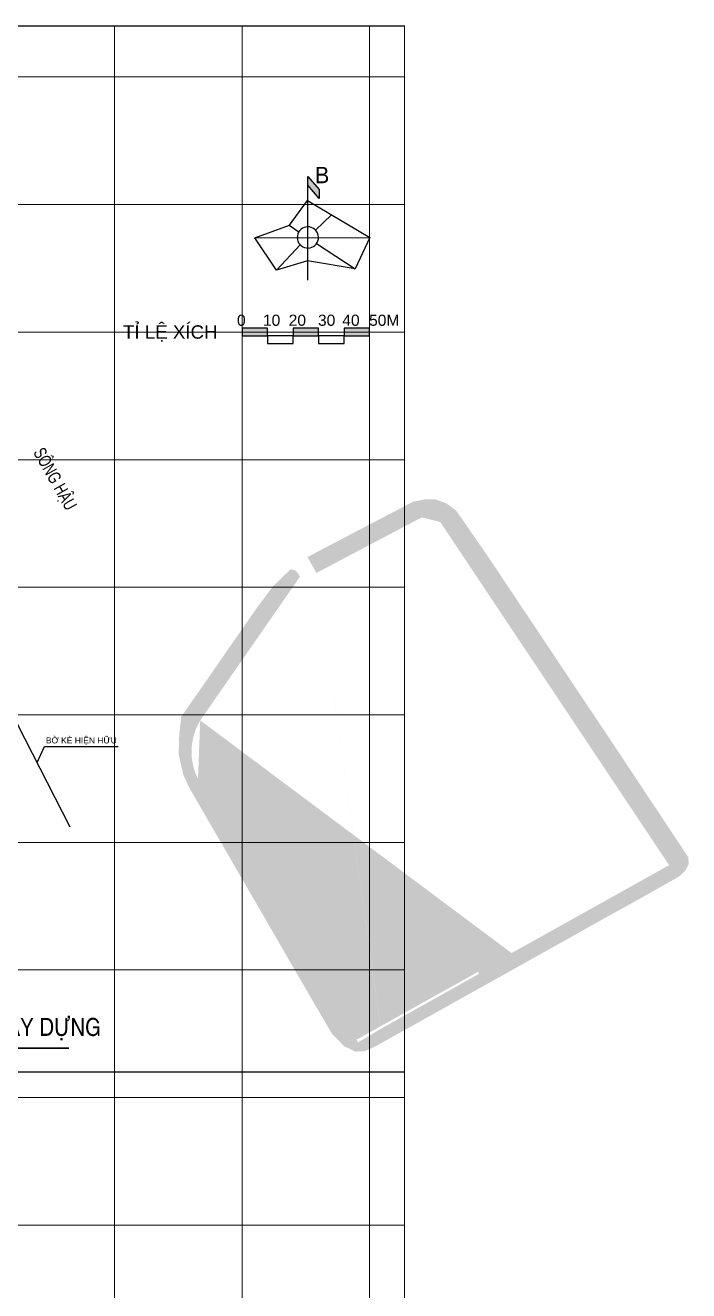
# Model space of a CAD drawing. Header units: millimetres. Extents: x 476643 to 477419, y 1110674 to 1111494.
# Drawn here: x 477158.7 to 477418.7, y 1110998.3 to 1111494.3 of the extents above; entities that cross this region are included whole.
import ezdxf

# ---------------------------------------------------------------- set-up
doc = ezdxf.new("R2010")
doc.units = ezdxf.units.MM
doc.header["$LTSCALE"] = 0.001
doc.header["$MEASUREMENT"] = 0
doc.linetypes.add('DASHDOTX2', pattern=[2, 1, -0.5, 0, -0.5])
for name, color, linetype, lineweight in [('D-CONGTRINH', 7, 'Continuous', 15), ('HT_Text', 7, 'Continuous', 15), ('LUOI', 8, 'Continuous', 5), ('N-NHA', 6, 'Continuous', 25), ('Q-TEXT', 7, 'Continuous', 25)]:
    doc.layers.add(name, color=color, linetype=linetype, lineweight=lineweight)
doc.layers.add('HT_muong-ao', color=4, linetype='Continuous')
doc.layers.add('QH-text', color=7, linetype='Continuous')
doc.styles.add('A4', font='VHELVEN.TTF')
doc.styles.add('DIM', font='VAVON.TTF')
doc.styles.add('S2', font='VFRANKO.TTF', dxfattribs={"height": 20})
doc.styles.add('VNIH', font='VHELVEB.TTF', dxfattribs={"height": 8.618865})
doc.linetypes.add('TAL_N_P', pattern='A,0.5,[130,ltypeshp.shx,S=0.25,R=0,X=0,Y=-0.25],1,[130,ltypeshp.shx,S=0.5,R=0,X=0,Y=-0.5],0.5', length=2)
doc.linetypes.add('TRACKS', pattern='A,0.15,[130,ltypeshp.shx,S=0.25,R=0,X=0,Y=0],0.15', length=0.3)

# ---------------------------------------------------------------- blocks, each defined once
blk = doc.blocks.new('fff')
at = {"linetype": 'TRACKS', "ltscale": 2}
blk.add_lwpolyline([(477176.35, 1111179.95), (477102.59, 1111323.8), (477084.42, 1111359.25), (477061.08, 1111404.75)], dxfattribs=at)
at = {"layer": 'HT_muong-ao', "linetype": 'TAL_N_P', "ltscale": 2}
blk.add_lwpolyline([(477176.35, 1111179.95), (477102.59, 1111323.8), (477084.42, 1111359.25), (477061.08, 1111404.75)], dxfattribs=at)
at = {"layer": 'Q-TEXT'}
blk.add_lwpolyline([(477163.34, 1111205.31), (477166.2, 1111211.55), (477195.05, 1111211.55)], dxfattribs=at)
at = {"layer": 'HT_Text', "color": 9, "style": 'DIM', "width": 0.75}
blk.add_text('SOÂNG HAÄU', height=5, rotation=299.4932, dxfattribs=at).set_placement((477161.65, 1111326.88))
at = {"layer": 'Q-TEXT', "extrusion": (-0.005701, 0.012619, 0.999904), "insert": (477180.67, 1111215.15, 0.99), "char_height": 2.3741, "attachment_point": 2, "text_direction": (0.999984, 0, 0.005702), "style": 'A4'}
blk.add_mtext('BÔØ KEØ HIEÄN HÖÕU', dxfattribs=at)

msp = doc.modelspace()

# ---------------------------------------------------------------- hatches: boundary and pattern name
at = {"layer": 'D-CONGTRINH', "lineweight": 35}
h = msp.add_hatch(color=256, dxfattribs=at)
h.paths.add_polyline_path([(477286.31, 1111095.42), (477226.38, 1111198.83)], flags=17)
edge = h.paths.add_edge_path()
edge.add_line((477336.07, 1111123.21), (477349.29, 1111130.6))
edge.add_line((477286.31, 1111095.42), (477288.48, 1111096.63))
edge.add_line((477288.48, 1111096.63), (477289.1, 1111095.57))
edge.add_line((477289.1, 1111095.57), (477298.04, 1111100.91))
edge.add_line((477298.04, 1111100.91), (477298.04, 1111100.91))
edge.add_line((477336.07, 1111123.21), (477336.51, 1111122.47))
edge.add_line((477336.51, 1111122.47), (477298.01, 1111100.89))
edge.add_line((477272.79, 1111279.6), (477314.12, 1111301.39))
edge.add_line((477314.12, 1111301.39), (477321.32, 1111299.56))
edge.add_line((477321.32, 1111299.56), (477411.03, 1111165.07))
edge.add_line((477411.03, 1111165.07), (477349.29, 1111130.6))
edge.add_arc((477247.84, 1111209.51), 23.97, 149.1062, 206.4579, ccw=False)
edge.add_line((477227.27, 1111221.82), (477266.39, 1111278.17))
edge.add_line((477266.39, 1111278.17), (477265.54, 1111279.51))
edge.add_line((477265.54, 1111279.51), (477264.68, 1111280.52))
edge.add_line((477264.68, 1111280.52), (477262.75, 1111281.1))
edge.add_line((477262.75, 1111281.1), (477255.89, 1111274.5))
edge.add_line((477255.89, 1111274.5), (477249.55, 1111266.03))
edge.add_line((477249.55, 1111266.03), (477237.55, 1111248.76))
edge.add_line((477237.55, 1111248.76), (477228, 1111234.97))
edge.add_line((477228, 1111234.97), (477219.84, 1111223.27))
edge.add_line((477219.84, 1111223.27), (477219.04, 1111216.18))
edge.add_line((477219.04, 1111216.18), (477218.81, 1111208.47))
edge.add_line((477218.81, 1111208.47), (477220.6, 1111200.62))
edge.add_line((477220.6, 1111200.62), (477223.05, 1111195.27))
edge.add_line((477223.05, 1111195.27), (477231.53, 1111180.6))
edge.add_line((477231.53, 1111180.6), (477252.58, 1111144.31))
edge.add_line((477252.58, 1111144.31), (477262.97, 1111126.32))
edge.add_line((477262.97, 1111126.32), (477273.44, 1111108.31))
edge.add_line((477273.44, 1111108.31), (477278.84, 1111099.04))
edge.add_line((477278.84, 1111099.04), (477283.64, 1111094.11))
edge.add_line((477283.64, 1111094.11), (477288.12, 1111091.98))
edge.add_line((477288.12, 1111091.98), (477291.71, 1111092.18))
edge.add_line((477291.71, 1111092.18), (477295.55, 1111093.85))
edge.add_line((477295.55, 1111093.85), (477308.11, 1111100.84))
edge.add_line((477308.11, 1111100.84), (477363.31, 1111131.69))
edge.add_line((477363.31, 1111131.69), (477381.56, 1111141.94))
edge.add_line((477381.56, 1111141.94), (477399.87, 1111152.11))
edge.add_line((477399.87, 1111152.11), (477414.76, 1111160.5))
edge.add_line((477414.76, 1111160.5), (477417.32, 1111162.77))
edge.add_line((477417.32, 1111162.77), (477418.69, 1111165.46))
edge.add_line((477418.69, 1111165.46), (477418.54, 1111168.16))
edge.add_line((477418.54, 1111168.16), (477387.73, 1111214.65))
edge.add_line((477387.73, 1111214.65), (477373.96, 1111235.21))
edge.add_line((477373.96, 1111235.21), (477362.42, 1111252.53))
edge.add_line((477362.42, 1111252.53), (477350.89, 1111269.79))
edge.add_line((477350.89, 1111269.79), (477339.53, 1111286.79))
edge.add_line((477339.53, 1111286.79), (477327.54, 1111304.08))
edge.add_line((477327.54, 1111304.08), (477323.77, 1111306.85))
edge.add_line((477323.77, 1111306.85), (477319.76, 1111308.38))
edge.add_line((477319.76, 1111308.38), (477315.52, 1111308.51))
edge.add_line((477315.52, 1111308.51), (477310.59, 1111307.47))
edge.add_line((477310.59, 1111307.47), (477292.1, 1111297.79))
edge.add_line((477292.1, 1111297.79), (477273.7, 1111288.15))
edge.add_line((477273.7, 1111288.15), (477269.32, 1111285.84))
edge.add_line((477269.32, 1111285.84), (477272.79, 1111279.6))

# ---------------------------------------------------------------- linework, layer by layer
msp.add_lwpolyline([(477077.26, 1111112.13), (477121.36, 1111093.39), (477175.78, 1111093.39)], dxfattribs=at)
at = {"layer": 'LUOI'}
for p, q in [((477193.66, 1111494), (477193.66, 1110674)), ((477243.66, 1111494), (477243.66, 1110825.32)), ((477293.66, 1111494), (477293.66, 1110825.32)), ((477307.32, 1111474), (476643.66, 1111474)), ((477307.32, 1111424), (476643.66, 1111424)), ((477307.32, 1111374), (476643.66, 1111374)), ((477307.32, 1111324), (476643.66, 1111324)), ((477307.32, 1111274), (476643.66, 1111274)), ((477307.32, 1111224), (476643.66, 1111224)), ((477307.32, 1111174), (476643.66, 1111174)), ((477307.32, 1111124), (476643.66, 1111124)), ((477307.32, 1111074), (476643.66, 1111074)), ((477307.32, 1111024), (476643.66, 1111024))]:
    msp.add_line(p, q, dxfattribs=at)
at = {"layer": 'N-NHA', "color": 0, "const_width": 0.5}
for points in [[(476643.66, 1111494), (476643.66, 1111084), (477307.32, 1111084), (477307.32, 1111494)], [(476643.66, 1111084), (476643.66, 1110674), (477307.32, 1110674), (477307.32, 1111084)]]:
    msp.add_lwpolyline(points, close=True, dxfattribs=at)
at = {"layer": 'Q-TEXT'}
for points in [[(477253.66, 1111375.5), (477243.66, 1111375.5), (477243.66, 1111372.5), (477253.66, 1111372.5)], [(477273.66, 1111375.5), (477263.66, 1111375.5), (477263.66, 1111372.5), (477273.66, 1111372.5)], [(477293.66, 1111375.5), (477283.66, 1111375.5), (477283.66, 1111372.5), (477293.66, 1111372.5)], [(477263.66, 1111372.5), (477253.66, 1111372.5), (477253.66, 1111369.5), (477263.66, 1111369.5)], [(477283.66, 1111372.5), (477273.66, 1111372.5), (477273.66, 1111369.5), (477283.66, 1111369.5)]]:
    msp.add_lwpolyline(points, close=True, dxfattribs=at)
for points in [[(477243.66, 1111375.5), (477243.66, 1111372.5), (477253.66, 1111375.5), (477253.66, 1111372.5)], [(477263.66, 1111372.5), (477263.66, 1111375.5), (477273.66, 1111372.5), (477273.66, 1111375.5)], [(477283.66, 1111372.5), (477283.66, 1111375.5), (477293.66, 1111372.5), (477293.66, 1111375.5)]]:
    msp.add_solid(points, dxfattribs=at)
at = {"layer": 'QH-text'}
for p, q in [((477269.37, 1111394.37), (477269.37, 1111435.05)), ((477269.37, 1111435.05), (477273.9, 1111429.89)), ((477273.9, 1111426.33), (477269.42, 1111431.62)), ((477273.9, 1111429.89), (477273.9, 1111426.33)), ((477262.21, 1111415.9), (477269.33, 1111425.56)), ((477269.33, 1111425.56), (477293.76, 1111411.04)), ((477272.45, 1111413.96), (477278.74, 1111419.97)), ((477248.67, 1111411.01), (477262.21, 1111415.9)), ((477262.06, 1111415.86), (477265.91, 1111413.32)), ((477248.67, 1111411.01), (477293.76, 1111411.04)), ((477257.21, 1111398.3), (477248.67, 1111411.01)), ((477293.76, 1111411.04), (477287.94, 1111398.76)), ((477257.21, 1111398.3), (477266.44, 1111408.21)), ((477272.85, 1111408.74), (477287.95, 1111398.78)), ((477269.33, 1111401.88), (477257.21, 1111398.3)), ((477287.94, 1111398.76), (477269.33, 1111401.88))]:
    msp.add_line(p, q, dxfattribs=at)
for major_axis, start_param, end_param in [((4.16, 0.08), 4.555491, 10.107373), ((-2.94, 2.94), 1.487962, 2.219265)]:
    msp.add_ellipse((477269.43, 1111411.1), major_axis=major_axis, ratio=1, start_param=start_param, end_param=end_param, dxfattribs=at)
msp.add_solid([(477269.37, 1111435.05), (477269.42, 1111431.62), (477273.9, 1111429.89), (477273.9, 1111426.33)], dxfattribs=at)

# ---------------------------------------------------------------- block references
at = {"lineweight": 35}
msp.add_blockref('fff', (0, 0), dxfattribs=at)

# ---------------------------------------------------------------- texts
at = {"layer": 'Q-TEXT', "style": 'VNIH'}
for s, height, p in [('0', 4.37, (477241.68, 1111376.46)), ('10', 4.374, (477251.84, 1111376.46)), ('20', 4.374, (477261.92, 1111376.46)), ('30', 4.374, (477273.4, 1111376.46)), ('40', 4.374, (477282.93, 1111376.46)), ('50M', 4.374, (477293.43, 1111376.46)), ('TÆ LEÄ XÍCH', 5.2488, (477196.99, 1111371.42))]:
    msp.add_text(s, height=height, dxfattribs=at).set_placement(p)
at = {"layer": 'QH-text', "style": 'S2', "oblique": 360}
msp.add_text('B', height=6.4, rotation=359.7035, dxfattribs=at).set_placement((477272.14, 1111432.38, 0.64))
at = {"layer": 'QH-text', "linetype": 'DASHDOTX2', "insert": (477154.71, 1111105.16), "char_height": 7, "width": 69.2175, "attachment_point": 2}
msp.add_mtext('{\\fVNI-Helve-Condense|b0|i0|c0|p2;VÒ TRÍ XAÂY DÖÏNG}', dxfattribs=at)

doc.saveas('drawing.dxf')
